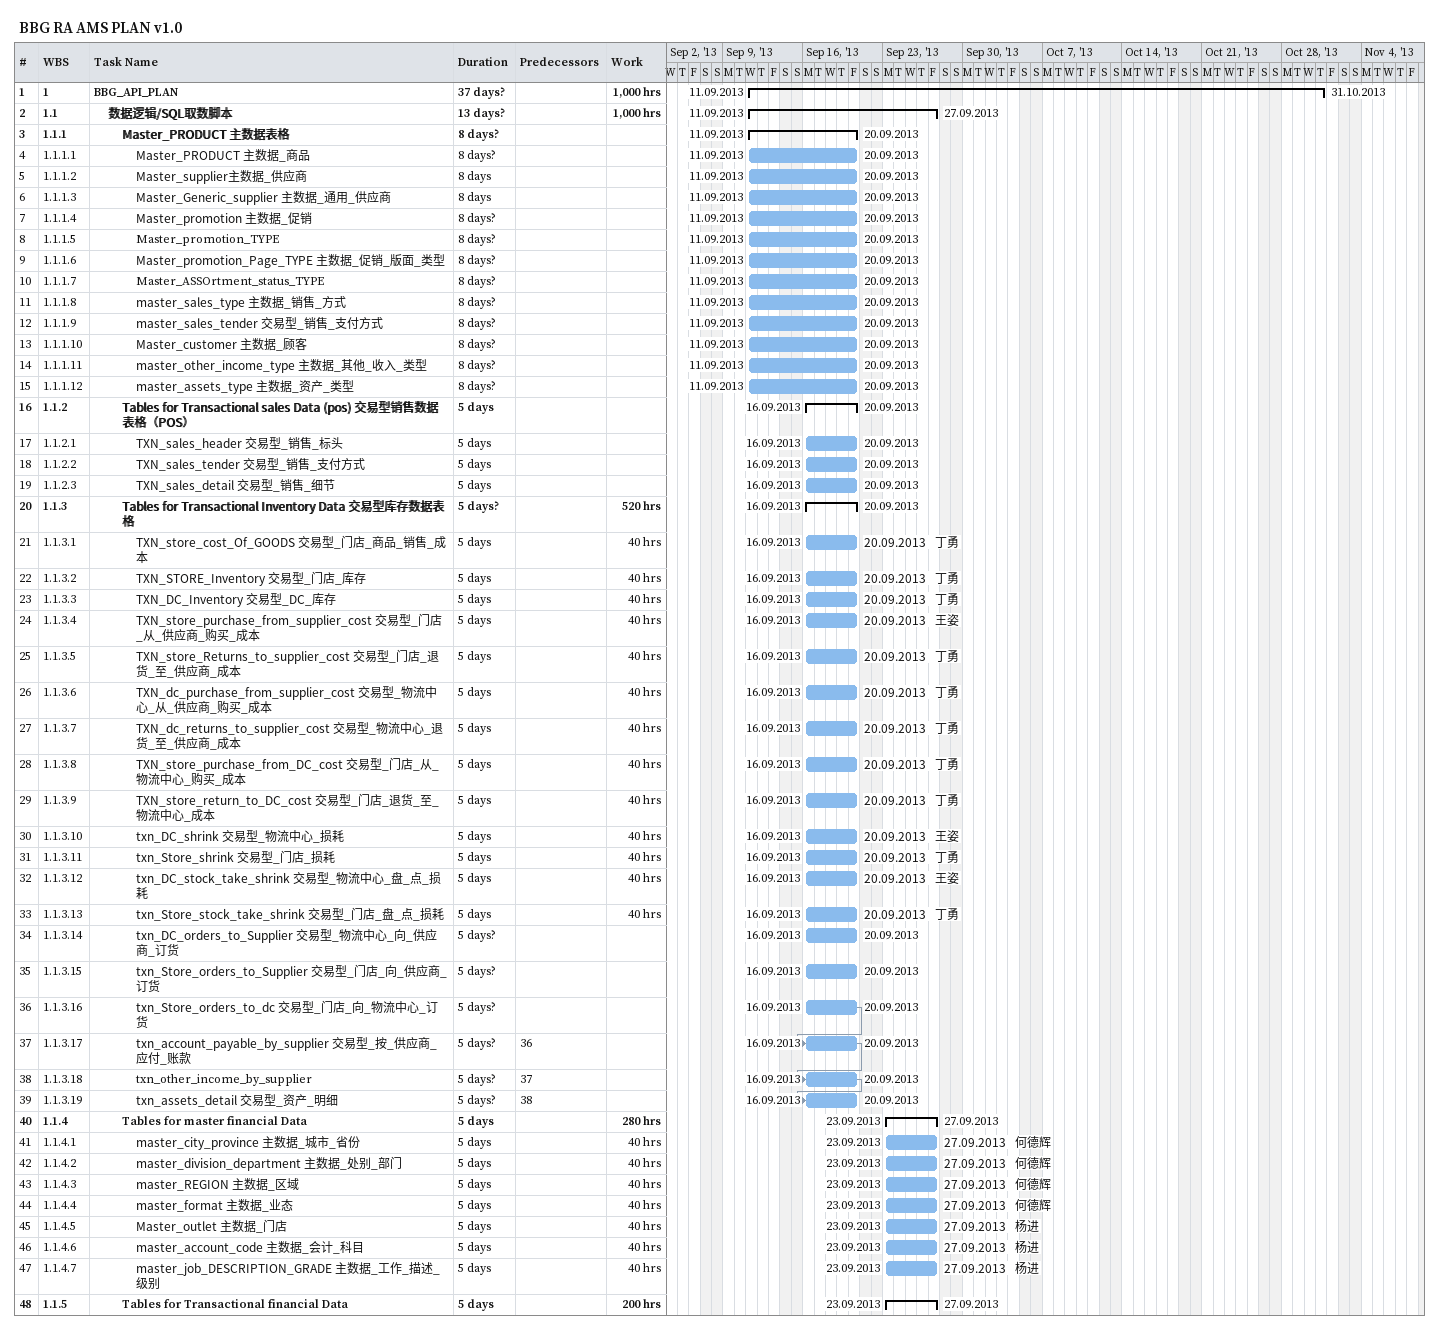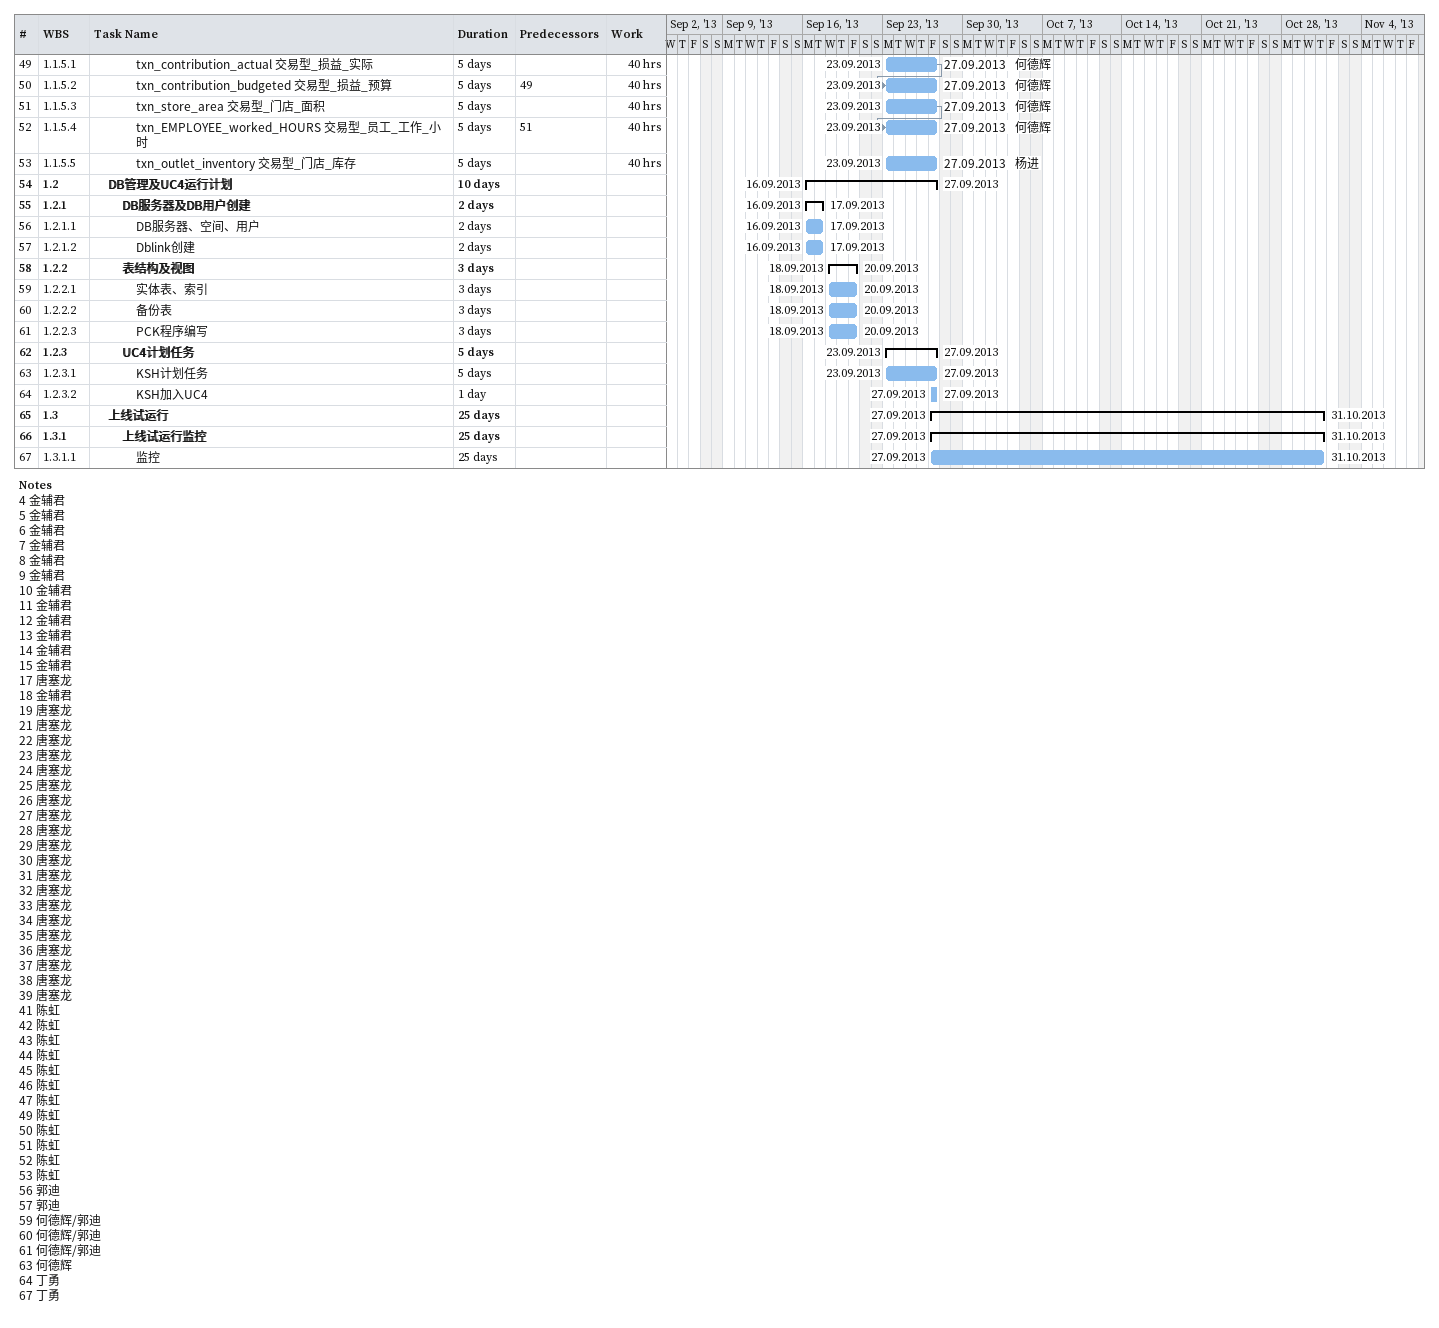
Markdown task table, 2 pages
BBG RA AMS PLAN v1.0

| ID | WBS | Task | Duration | Start | Finish | Predecessors | Resources | Work (h) |
|---|---|---|---|---|---|---|---|---|
| 1 | 1 | **BBG_API_PLAN** | 37d? | 2013-09-11 | 2013-10-31 |  |  | 1000 |
| 2 | 1.1 | **数据逻辑/SQL取数脚本** | 13d? | 2013-09-11 | 2013-09-27 |  |  | 1000 |
| 3 | 1.1.1 | **Master_PRODUCT 主数据表格** | 8d? | 2013-09-11 | 2013-09-20 |  |  |  |
| 4 | 1.1.1.1 | Master_PRODUCT 主数据_商品 | 8d? | 2013-09-11 | 2013-09-20 |  |  |  |
| 5 | 1.1.1.2 | Master_supplier主数据_供应商 | 8d | 2013-09-11 | 2013-09-20 |  |  |  |
| 6 | 1.1.1.3 | Master_Generic_supplier 主数据_通用_供应商 | 8d | 2013-09-11 | 2013-09-20 |  |  |  |
| 7 | 1.1.1.4 | Master_promotion 主数据_促销 | 8d? | 2013-09-11 | 2013-09-20 |  |  |  |
| 8 | 1.1.1.5 | Master_promotion_TYPE | 8d? | 2013-09-11 | 2013-09-20 |  |  |  |
| 9 | 1.1.1.6 | Master_promotion_Page_TYPE 主数据_促销_版面_类型 | 8d? | 2013-09-11 | 2013-09-20 |  |  |  |
| 10 | 1.1.1.7 | Master_ASSOrtment_status_TYPE | 8d? | 2013-09-11 | 2013-09-20 |  |  |  |
| 11 | 1.1.1.8 | master_sales_type 主数据_销售_方式 | 8d? | 2013-09-11 | 2013-09-20 |  |  |  |
| 12 | 1.1.1.9 | master_sales_tender 交易型_销售_支付方式 | 8d? | 2013-09-11 | 2013-09-20 |  |  |  |
| 13 | 1.1.1.10 | Master_customer 主数据_顾客 | 8d? | 2013-09-11 | 2013-09-20 |  |  |  |
| 14 | 1.1.1.11 | master_other_income_type 主数据_其他_收入_类型 | 8d? | 2013-09-11 | 2013-09-20 |  |  |  |
| 15 | 1.1.1.12 | master_assets_type 主数据_资产_类型 | 8d? | 2013-09-11 | 2013-09-20 |  |  |  |
| 16 | 1.1.2 | **Tables for Transactional sales Data (pos) 交易型销售数据表格（POS）** | 5d | 2013-09-16 | 2013-09-20 |  |  |  |
| 17 | 1.1.2.1 | TXN_sales_header 交易型_销售_标头 | 5d | 2013-09-16 | 2013-09-20 |  |  |  |
| 18 | 1.1.2.2 | TXN_sales_tender 交易型_销售_支付方式 | 5d | 2013-09-16 | 2013-09-20 |  |  |  |
| 19 | 1.1.2.3 | TXN_sales_detail 交易型_销售_细节 | 5d | 2013-09-16 | 2013-09-20 |  |  |  |
| 20 | 1.1.3 | **Tables for Transactional Inventory Data 交易型库存数据表格** | 5d? | 2013-09-16 | 2013-09-20 |  |  | 520 |
| 21 | 1.1.3.1 | TXN_store_cost_Of_GOODS 交易型_门店_商品_销售_成本 | 5d | 2013-09-16 | 2013-09-20 |  | 丁勇 | 40 |
| 22 | 1.1.3.2 | TXN_STORE_Inventory 交易型_门店_库存 | 5d | 2013-09-16 | 2013-09-20 |  | 丁勇 | 40 |
| 23 | 1.1.3.3 | TXN_DC_Inventory 交易型_DC_库存 | 5d | 2013-09-16 | 2013-09-20 |  | 丁勇 | 40 |
| 24 | 1.1.3.4 | TXN_store_purchase_from_supplier_cost 交易型_门店_从_供应商_购买_成本 | 5d | 2013-09-16 | 2013-09-20 |  | 王姿 | 40 |
| 25 | 1.1.3.5 | TXN_store_Returns_to_supplier_cost 交易型_门店_退货_至_供应商_成本 | 5d | 2013-09-16 | 2013-09-20 |  | 丁勇 | 40 |
| 26 | 1.1.3.6 | TXN_dc_purchase_from_supplier_cost 交易型_物流中心_从_供应商_购买_成本 | 5d | 2013-09-16 | 2013-09-20 |  | 丁勇 | 40 |
| 27 | 1.1.3.7 | TXN_dc_returns_to_supplier_cost 交易型_物流中心_退货_至_供应商_成本 | 5d | 2013-09-16 | 2013-09-20 |  | 丁勇 | 40 |
| 28 | 1.1.3.8 | TXN_store_purchase_from_DC_cost 交易型_门店_从_物流中心_购买_成本 | 5d | 2013-09-16 | 2013-09-20 |  | 丁勇 | 40 |
| 29 | 1.1.3.9 | TXN_store_return_to_DC_cost 交易型_门店_退货_至_物流中心_成本 | 5d | 2013-09-16 | 2013-09-20 |  | 丁勇 | 40 |
| 30 | 1.1.3.10 | txn_DC_shrink 交易型_物流中心_损耗 | 5d | 2013-09-16 | 2013-09-20 |  | 王姿 | 40 |
| 31 | 1.1.3.11 | txn_Store_shrink 交易型_门店_损耗 | 5d | 2013-09-16 | 2013-09-20 |  | 丁勇 | 40 |
| 32 | 1.1.3.12 | txn_DC_stock_take_shrink 交易型_物流中心_盘_点_损耗 | 5d | 2013-09-16 | 2013-09-20 |  | 王姿 | 40 |
| 33 | 1.1.3.13 | txn_Store_stock_take_shrink 交易型_门店_盘_点_损耗 | 5d | 2013-09-16 | 2013-09-20 |  | 丁勇 | 40 |
| 34 | 1.1.3.14 | txn_DC_orders_to_Supplier 交易型_物流中心_向_供应商_订货 | 5d? | 2013-09-16 | 2013-09-20 |  |  |  |
| 35 | 1.1.3.15 | txn_Store_orders_to_Supplier 交易型_门店_向_供应商_订货 | 5d? | 2013-09-16 | 2013-09-20 |  |  |  |
| 36 | 1.1.3.16 | txn_Store_orders_to_dc 交易型_门店_向_物流中心_订货 | 5d? | 2013-09-16 | 2013-09-20 |  |  |  |
| 37 | 1.1.3.17 | txn_account_payable_by_supplier 交易型_按_供应商_应付_账款 | 5d? | 2013-09-16 | 2013-09-20 | 36 |  |  |
| 38 | 1.1.3.18 | txn_other_income_by_supplier | 5d? | 2013-09-16 | 2013-09-20 | 37 |  |  |
| 39 | 1.1.3.19 | txn_assets_detail 交易型_资产_明细 | 5d? | 2013-09-16 | 2013-09-20 | 38 |  |  |
| 40 | 1.1.4 | **Tables for master financial Data** | 5d | 2013-09-23 | 2013-09-27 |  |  | 280 |
| 41 | 1.1.4.1 | master_city_province 主数据_城市_省份 | 5d | 2013-09-23 | 2013-09-27 |  | 何德辉 | 40 |
| 42 | 1.1.4.2 | master_division_department 主数据_处别_部门 | 5d | 2013-09-23 | 2013-09-27 |  | 何德辉 | 40 |
| 43 | 1.1.4.3 | master_REGION 主数据_区域 | 5d | 2013-09-23 | 2013-09-27 |  | 何德辉 | 40 |
| 44 | 1.1.4.4 | master_format 主数据_业态 | 5d | 2013-09-23 | 2013-09-27 |  | 何德辉 | 40 |
| 45 | 1.1.4.5 | Master_outlet 主数据_门店 | 5d | 2013-09-23 | 2013-09-27 |  | 杨进 | 40 |
| 46 | 1.1.4.6 | master_account_code 主数据_会计_科目 | 5d | 2013-09-23 | 2013-09-27 |  | 杨进 | 40 |
| 47 | 1.1.4.7 | master_job_DESCRIPTION_GRADE 主数据_工作_描述_级别 | 5d | 2013-09-23 | 2013-09-27 |  | 杨进 | 40 |
| 48 | 1.1.5 | **Tables for Transactional financial Data** | 5d | 2013-09-23 | 2013-09-27 |  |  | 200 |
| 49 | 1.1.5.1 | txn_contribution_actual 交易型_损益_实际 | 5d | 2013-09-23 | 2013-09-27 |  | 何德辉 | 40 |
| 50 | 1.1.5.2 | txn_contribution_budgeted 交易型_损益_预算 | 5d | 2013-09-23 | 2013-09-27 | 49 | 何德辉 | 40 |
| 51 | 1.1.5.3 | txn_store_area 交易型_门店_面积 | 5d | 2013-09-23 | 2013-09-27 |  | 何德辉 | 40 |
| 52 | 1.1.5.4 | txn_EMPLOYEE_worked_HOURS 交易型_员工_工作_小时 | 5d | 2013-09-23 | 2013-09-27 | 51 | 何德辉 | 40 |
| 53 | 1.1.5.5 | txn_outlet_inventory 交易型_门店_库存 | 5d | 2013-09-23 | 2013-09-27 |  | 杨进 | 40 |
| 54 | 1.2 | **DB管理及UC4运行计划** | 10d | 2013-09-16 | 2013-09-27 |  |  |  |
| 55 | 1.2.1 | **DB服务器及DB用户创建** | 2d | 2013-09-16 | 2013-09-17 |  |  |  |
| 56 | 1.2.1.1 | DB服务器、空间、用户 | 2d | 2013-09-16 | 2013-09-17 |  |  |  |
| 57 | 1.2.1.2 | Dblink创建 | 2d | 2013-09-16 | 2013-09-17 |  |  |  |
| 58 | 1.2.2 | **表结构及视图** | 3d | 2013-09-18 | 2013-09-20 |  |  |  |
| 59 | 1.2.2.1 | 实体表、索引 | 3d | 2013-09-18 | 2013-09-20 |  |  |  |
| 60 | 1.2.2.2 | 备份表 | 3d | 2013-09-18 | 2013-09-20 |  |  |  |
| 61 | 1.2.2.3 | PCK程序编写 | 3d | 2013-09-18 | 2013-09-20 |  |  |  |
| 62 | 1.2.3 | **UC4计划任务** | 5d | 2013-09-23 | 2013-09-27 |  |  |  |
| 63 | 1.2.3.1 | KSH计划任务 | 5d | 2013-09-23 | 2013-09-27 |  |  |  |
| 64 | 1.2.3.2 | KSH加入UC4 | 1d | 2013-09-27 | 2013-09-27 |  |  |  |
| 65 | 1.3 | **上线试运行** | 25d | 2013-09-27 | 2013-10-31 |  |  |  |
| 66 | 1.3.1 | **上线试运行监控** | 25d | 2013-09-27 | 2013-10-31 |  |  |  |
| 67 | 1.3.1.1 | 监控 | 25d | 2013-09-27 | 2013-10-31 |  |  |  |

Notes
- 4: 金辅君
- 5: 金辅君
- 6: 金辅君
- 7: 金辅君
- 8: 金辅君
- 9: 金辅君
- 10: 金辅君
- 11: 金辅君
- 12: 金辅君
- 13: 金辅君
- 14: 金辅君
- 15: 金辅君
- 17: 唐塞龙
- 18: 金辅君
- 19: 唐塞龙
- 21: 唐塞龙
- 22: 唐塞龙
- 23: 唐塞龙
- 24: 唐塞龙
- 25: 唐塞龙
- 26: 唐塞龙
- 27: 唐塞龙
- 28: 唐塞龙
- 29: 唐塞龙
- 30: 唐塞龙
- 31: 唐塞龙
- 32: 唐塞龙
- 33: 唐塞龙
- 34: 唐塞龙
- 35: 唐塞龙
- 36: 唐塞龙
- 37: 唐塞龙
- 38: 唐塞龙
- 39: 唐塞龙
- 41: 陈虹
- 42: 陈虹
- 43: 陈虹
- 44: 陈虹
- 45: 陈虹
- 46: 陈虹
- 47: 陈虹
- 49: 陈虹
- 50: 陈虹
- 51: 陈虹
- 52: 陈虹
- 53: 陈虹
- 56: 郭迪
- 57: 郭迪
- 59: 何德辉/郭迪
- 60: 何德辉/郭迪
- 61: 何德辉/郭迪
- 63: 何德辉
- 64: 丁勇
- 67: 丁勇
